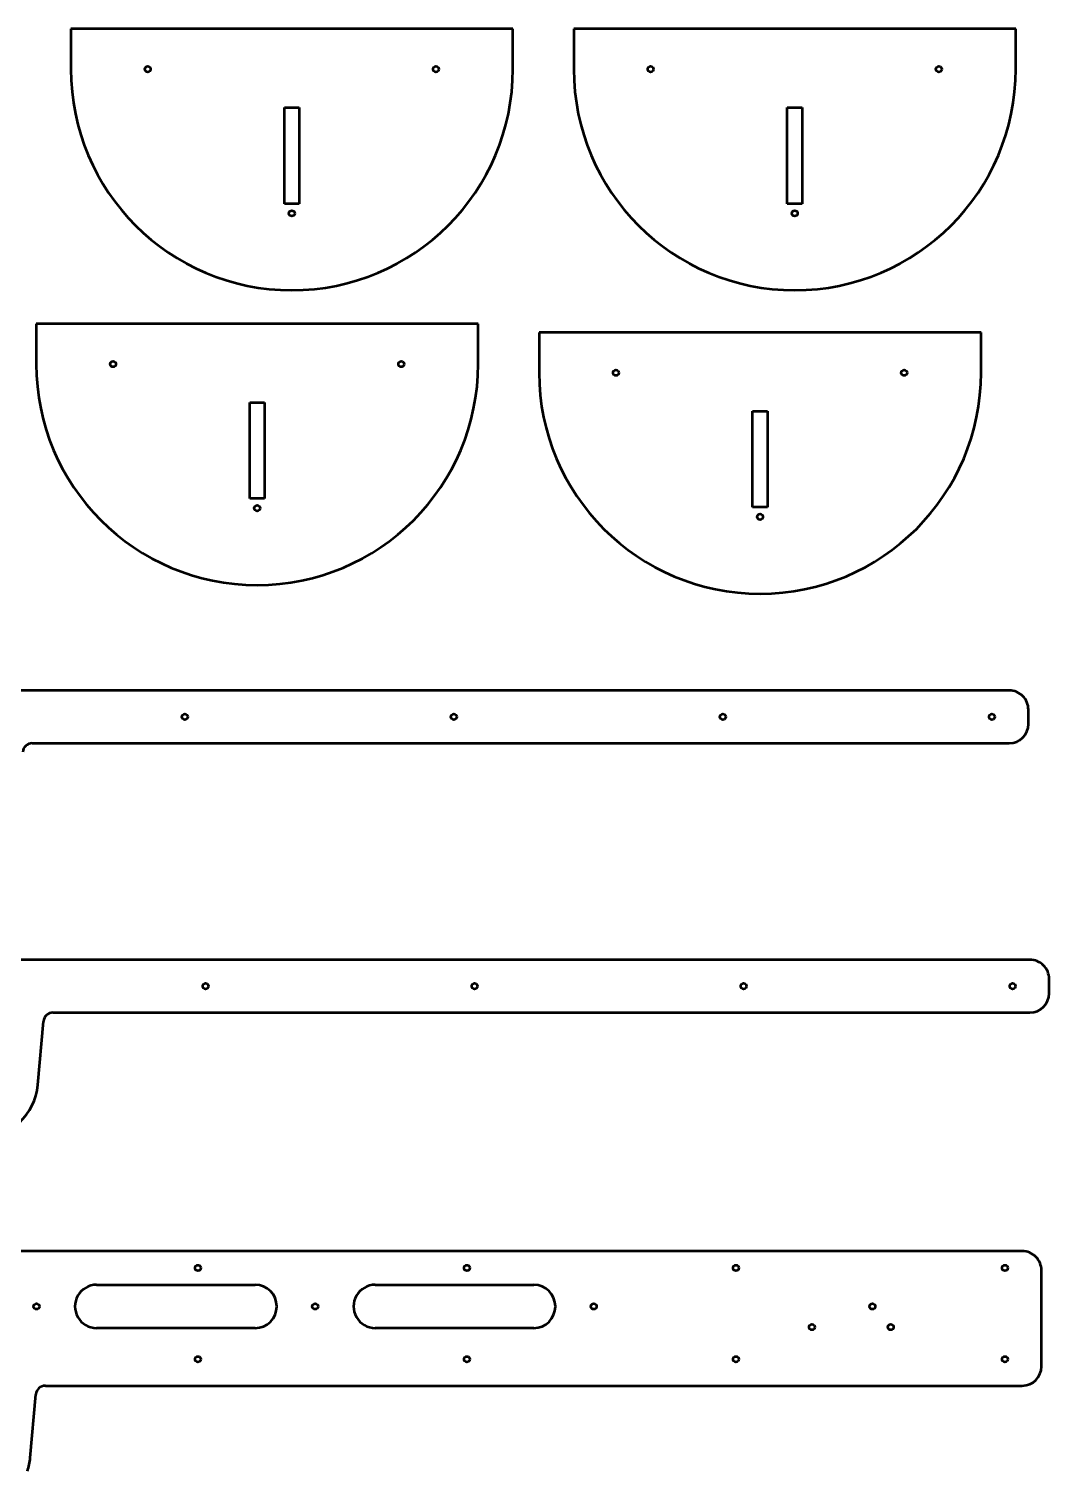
# Model space of a CAD drawing. Header units: millimetres. Extents: x -4457 to 5436, y 521 to 6420.
# Drawn here: x 4337 to 5399, y 3006 to 4507 of the extents above; entities that cross this region are included whole.
import ezdxf

# ---------------------------------------------------------------- set-up
doc = ezdxf.new("R2010")
doc.units = ezdxf.units.MM
doc.header["$MEASUREMENT"] = 0
doc.layers.add('layer 1', color=7, linetype='Continuous')

msp = doc.modelspace()

# ---------------------------------------------------------------- linework, layer by layer
at = {"layer": 'layer 1', "lineweight": 50}
for points in [[(4381.0449, 4506.6328), (4381.0449, 4506.6328), (4381.0449, 4464.6328), (4381.0449, 4464.6328)], [(4841.0449, 4506.6328), (4841.0449, 4506.6328), (4381.0449, 4506.6328), (4381.0449, 4506.6328)], [(4841.0449, 4464.6328), (4841.0449, 4464.6328), (4841.0449, 4506.6328), (4841.0449, 4506.6328)], [(4904.4878, 4506.6328), (4904.4878, 4506.6328), (4904.4878, 4464.6328), (4904.4878, 4464.6328)], [(5364.4878, 4506.6328), (5364.4878, 4506.6328), (4904.4878, 4506.6328), (4904.4878, 4506.6328)], [(5364.4878, 4464.6328), (5364.4878, 4464.6328), (5364.4878, 4506.6328), (5364.4878, 4506.6328)], [(4603.2949, 4324.6328), (4603.2949, 4324.6328), (4603.2949, 4424.6328), (4603.2949, 4424.6328)], [(4603.2949, 4424.6328), (4603.2949, 4424.6328), (4618.7949, 4424.6328), (4618.7949, 4424.6328)], [(4618.7949, 4424.6328), (4618.7949, 4424.6328), (4618.7949, 4324.6328), (4618.7949, 4324.6328)], [(5126.7378, 4324.6328), (5126.7378, 4324.6328), (5126.7378, 4424.6328), (5126.7378, 4424.6328)], [(5126.7378, 4424.6328), (5126.7378, 4424.6328), (5142.2378, 4424.6328), (5142.2378, 4424.6328)], [(5142.2378, 4424.6328), (5142.2378, 4424.6328), (5142.2378, 4324.6328), (5142.2378, 4324.6328)], [(4618.7949, 4324.6328), (4618.7949, 4324.6328), (4603.2949, 4324.6328), (4603.2949, 4324.6328)], [(5142.2378, 4324.6328), (5142.2378, 4324.6328), (5126.7378, 4324.6328), (5126.7378, 4324.6328)], [(4344.9454, 4199.787), (4344.9454, 4199.787), (4344.9454, 4157.787), (4344.9454, 4157.787)], [(4804.9454, 4199.787), (4804.9454, 4199.787), (4344.9454, 4199.787), (4344.9454, 4199.787)], [(4804.9454, 4157.787), (4804.9454, 4157.787), (4804.9454, 4199.787), (4804.9454, 4199.787)], [(4868.3883, 4190.7621), (4868.3883, 4190.7621), (4868.3883, 4148.7621), (4868.3883, 4148.7621)], [(5328.3883, 4190.7621), (5328.3883, 4190.7621), (4868.3883, 4190.7621), (4868.3883, 4190.7621)], [(5328.3883, 4148.7621), (5328.3883, 4148.7621), (5328.3883, 4190.7621), (5328.3883, 4190.7621)], [(4567.1954, 4017.787), (4567.1954, 4017.787), (4567.1954, 4117.787), (4567.1954, 4117.787)], [(4567.1954, 4117.787), (4567.1954, 4117.787), (4582.6954, 4117.787), (4582.6954, 4117.787)], [(4582.6954, 4117.787), (4582.6954, 4117.787), (4582.6954, 4017.787), (4582.6954, 4017.787)], [(5090.6383, 4008.7621), (5090.6383, 4008.7621), (5090.6383, 4108.7621), (5090.6383, 4108.7621)], [(5090.6383, 4108.7621), (5090.6383, 4108.7621), (5106.1383, 4108.7621), (5106.1383, 4108.7621)], [(5106.1383, 4108.7621), (5106.1383, 4108.7621), (5106.1383, 4008.7621), (5106.1383, 4008.7621)], [(4582.6954, 4017.787), (4582.6954, 4017.787), (4567.1954, 4017.787), (4567.1954, 4017.787)], [(5106.1383, 4008.7621), (5106.1383, 4008.7621), (5090.6383, 4008.7621), (5090.6383, 4008.7621)], [(5357.6695, 3818.1231), (5357.6695, 3818.1231), (3361.6695, 3818.1231), (3361.6695, 3818.1231)], [(5377.6695, 3783.1231), (5377.6695, 3783.1231), (5377.6695, 3798.1231), (5377.6695, 3798.1231)], [(5357.6695, 3763.1231), (5368.7152, 3763.1231), (5377.6695, 3772.0773), (5377.6695, 3783.123)], [(4340.8328, 3763.1231), (4335.6478, 3763.1231), (4331.3228, 3759.1599), (4330.8709, 3753.9946)], [(4340.8328, 3763.1231), (4340.8328, 3763.1231), (5357.6695, 3763.1231), (5357.6695, 3763.1231)], [(5379.2677, 3537.857), (5379.2677, 3537.857), (3383.2677, 3537.857), (3383.2677, 3537.857)], [(5399.2677, 3502.857), (5399.2677, 3502.857), (5399.2677, 3517.857), (5399.2677, 3517.857)], [(5379.2677, 3482.857), (5390.3133, 3482.857), (5399.2676, 3491.8113), (5399.2677, 3502.8569)], [(4362.431, 3482.857), (4357.2459, 3482.857), (4352.9209, 3478.8939), (4352.469, 3473.7286)], [(4362.431, 3482.857), (4362.431, 3482.857), (5379.2677, 3482.857), (5379.2677, 3482.857)], [(4346.686, 3407.6277), (4346.686, 3407.6277), (4352.469, 3473.7286), (4352.469, 3473.7286)], [(4286.9143, 3352.857), (4318.0246, 3352.857), (4343.9745, 3376.6358), (4346.686, 3407.6277)], [(5371.2941, 3234.5951), (5371.2941, 3234.5951), (3375.2941, 3234.5951), (3375.2941, 3234.5951)], [(5391.2941, 3114.5951), (5391.2941, 3114.5951), (5391.2941, 3214.5951), (5391.2941, 3214.5951)], [(4407.7941, 3199.5951), (4407.7941, 3199.5951), (4572.7941, 3199.5951), (4572.7941, 3199.5951)], [(4697.7941, 3199.5951), (4697.7941, 3199.5951), (4862.7941, 3199.5951), (4862.7941, 3199.5951)], [(4572.7941, 3154.5951), (4572.7941, 3154.5951), (4407.7941, 3154.5951), (4407.7941, 3154.5951)], [(4862.7941, 3154.5951), (4862.7941, 3154.5951), (4697.7941, 3154.5951), (4697.7941, 3154.5951)], [(5371.2941, 3094.5951), (5382.3397, 3094.5951), (5391.294, 3103.5493), (5391.2941, 3114.595)], [(4354.4574, 3094.5951), (4349.2723, 3094.5951), (4344.9473, 3090.632), (4344.4954, 3085.4666)], [(4354.4574, 3094.5951), (4354.4574, 3094.5951), (5371.2941, 3094.5951), (5371.2941, 3094.5951)], [(4338.7124, 3019.3657), (4338.7124, 3019.3657), (4344.4954, 3085.4666), (4344.4954, 3085.4666)], [(4335.8724, 3005.6537), (4337.351, 3010.0979), (4338.3042, 3014.6999), (4338.7124, 3019.3657)]]:
    msp.add_open_spline(points, degree=3, dxfattribs=at)
for points, knots in [([(4381.0449, 4464.6328), (4381.0449, 4337.6075), (4484.0191, 4234.6331), (4611.0443, 4234.6328), (4611.0443, 4234.6328), (4738.0696, 4234.6325), (4841.0443, 4337.6063), (4841.0449, 4464.6316)], [0, 0, 0, 0, 0.333333333, 0.333333333, 0.333333333, 0.333333333, 1, 1, 1, 1]), ([(4464.0449, 4464.6328), (4464.0449, 4466.2897), (4462.7018, 4467.6328), (4461.0449, 4467.6328), (4461.0449, 4467.6328), (4459.3881, 4467.6328), (4458.0449, 4466.2897), (4458.0449, 4464.6328), (4458.0449, 4464.6328), (4458.0449, 4462.976), (4459.3881, 4461.6328), (4461.0449, 4461.6328), (4461.0449, 4461.6328), (4462.7018, 4461.6328), (4464.0449, 4462.9759), (4464.0449, 4464.6328)], [0, 0, 0, 0, 0.2, 0.2, 0.2, 0.2, 0.4, 0.4, 0.4, 0.4, 0.6, 0.6, 0.6, 0.6, 1, 1, 1, 1]), ([(4764.0449, 4464.6328), (4764.0449, 4466.2897), (4762.7018, 4467.6328), (4761.0449, 4467.6328), (4761.0449, 4467.6328), (4759.3881, 4467.6328), (4758.0449, 4466.2897), (4758.0449, 4464.6328), (4758.0449, 4464.6328), (4758.0449, 4462.976), (4759.3881, 4461.6328), (4761.0449, 4461.6328), (4761.0449, 4461.6328), (4762.7018, 4461.6328), (4764.0449, 4462.9759), (4764.0449, 4464.6328)], [0, 0, 0, 0, 0.2, 0.2, 0.2, 0.2, 0.4, 0.4, 0.4, 0.4, 0.6, 0.6, 0.6, 0.6, 1, 1, 1, 1]), ([(4904.4878, 4464.6328), (4904.4878, 4337.6075), (5007.4619, 4234.6331), (5134.4872, 4234.6328), (5134.4872, 4234.6328), (5261.5124, 4234.6325), (5364.4871, 4337.6063), (5364.4878, 4464.6316)], [0, 0, 0, 0, 0.333333333, 0.333333333, 0.333333333, 0.333333333, 1, 1, 1, 1]), ([(4987.4878, 4464.6328), (4987.4878, 4466.2897), (4986.1446, 4467.6328), (4984.4878, 4467.6328), (4984.4878, 4467.6328), (4982.8309, 4467.6328), (4981.4878, 4466.2897), (4981.4878, 4464.6328), (4981.4878, 4464.6328), (4981.4878, 4462.976), (4982.8309, 4461.6328), (4984.4878, 4461.6328), (4984.4878, 4461.6328), (4986.1446, 4461.6328), (4987.4878, 4462.9759), (4987.4878, 4464.6328)], [0, 0, 0, 0, 0.2, 0.2, 0.2, 0.2, 0.4, 0.4, 0.4, 0.4, 0.6, 0.6, 0.6, 0.6, 1, 1, 1, 1]), ([(5287.4878, 4464.6328), (5287.4878, 4466.2897), (5286.1446, 4467.6328), (5284.4878, 4467.6328), (5284.4878, 4467.6328), (5282.8309, 4467.6328), (5281.4878, 4466.2897), (5281.4878, 4464.6328), (5281.4878, 4464.6328), (5281.4878, 4462.976), (5282.8309, 4461.6328), (5284.4878, 4461.6328), (5284.4878, 4461.6328), (5286.1446, 4461.6328), (5287.4878, 4462.9759), (5287.4878, 4464.6328)], [0, 0, 0, 0, 0.2, 0.2, 0.2, 0.2, 0.4, 0.4, 0.4, 0.4, 0.6, 0.6, 0.6, 0.6, 1, 1, 1, 1]), ([(4614.0449, 4314.6328), (4614.0449, 4316.2897), (4612.7018, 4317.6328), (4611.0449, 4317.6328), (4611.0449, 4317.6328), (4609.3881, 4317.6328), (4608.0449, 4316.2897), (4608.0449, 4314.6328), (4608.0449, 4314.6328), (4608.0449, 4312.976), (4609.3881, 4311.6328), (4611.0449, 4311.6328), (4611.0449, 4311.6328), (4612.7018, 4311.6328), (4614.0449, 4312.9759), (4614.0449, 4314.6328)], [0, 0, 0, 0, 0.2, 0.2, 0.2, 0.2, 0.4, 0.4, 0.4, 0.4, 0.6, 0.6, 0.6, 0.6, 1, 1, 1, 1]), ([(5137.4878, 4314.6328), (5137.4878, 4316.2897), (5136.1446, 4317.6328), (5134.4878, 4317.6328), (5134.4878, 4317.6328), (5132.8309, 4317.6328), (5131.4878, 4316.2897), (5131.4878, 4314.6328), (5131.4878, 4314.6328), (5131.4878, 4312.976), (5132.8309, 4311.6328), (5134.4878, 4311.6328), (5134.4878, 4311.6328), (5136.1446, 4311.6328), (5137.4878, 4312.9759), (5137.4878, 4314.6328)], [0, 0, 0, 0, 0.2, 0.2, 0.2, 0.2, 0.4, 0.4, 0.4, 0.4, 0.6, 0.6, 0.6, 0.6, 1, 1, 1, 1]), ([(4344.9454, 4157.787), (4344.9454, 4030.7617), (4447.9196, 3927.7873), (4574.9448, 3927.787), (4574.9448, 3927.787), (4701.9701, 3927.7866), (4804.9448, 4030.7605), (4804.9454, 4157.7858)], [0, 0, 0, 0, 0.333333333, 0.333333333, 0.333333333, 0.333333333, 1, 1, 1, 1]), ([(4427.9454, 4157.787), (4427.9454, 4159.4438), (4426.6023, 4160.787), (4424.9454, 4160.787), (4424.9454, 4160.787), (4423.2886, 4160.787), (4421.9454, 4159.4438), (4421.9454, 4157.787), (4421.9454, 4157.787), (4421.9454, 4156.1301), (4423.2886, 4154.787), (4424.9454, 4154.787), (4424.9454, 4154.787), (4426.6023, 4154.787), (4427.9454, 4156.1301), (4427.9454, 4157.787)], [0, 0, 0, 0, 0.2, 0.2, 0.2, 0.2, 0.4, 0.4, 0.4, 0.4, 0.6, 0.6, 0.6, 0.6, 1, 1, 1, 1]), ([(4727.9454, 4157.787), (4727.9454, 4159.4438), (4726.6023, 4160.787), (4724.9454, 4160.787), (4724.9454, 4160.787), (4723.2886, 4160.787), (4721.9454, 4159.4438), (4721.9454, 4157.787), (4721.9454, 4157.787), (4721.9454, 4156.1301), (4723.2886, 4154.787), (4724.9454, 4154.787), (4724.9454, 4154.787), (4726.6023, 4154.787), (4727.9454, 4156.1301), (4727.9454, 4157.787)], [0, 0, 0, 0, 0.2, 0.2, 0.2, 0.2, 0.4, 0.4, 0.4, 0.4, 0.6, 0.6, 0.6, 0.6, 1, 1, 1, 1]), ([(4868.3883, 4148.7621), (4868.3883, 4021.7368), (4971.3624, 3918.7624), (5098.3877, 3918.7621), (5098.3877, 3918.7621), (5225.4129, 3918.7618), (5328.3876, 4021.7356), (5328.3883, 4148.7609)], [0, 0, 0, 0, 0.333333333, 0.333333333, 0.333333333, 0.333333333, 1, 1, 1, 1]), ([(4951.3883, 4148.7621), (4951.3883, 4150.4189), (4950.0451, 4151.7621), (4948.3883, 4151.7621), (4948.3883, 4151.7621), (4946.7314, 4151.7621), (4945.3883, 4150.419), (4945.3883, 4148.7621), (4945.3883, 4148.7621), (4945.3883, 4147.1053), (4946.7314, 4145.7621), (4948.3883, 4145.7621), (4948.3883, 4145.7621), (4950.0451, 4145.7621), (4951.3883, 4147.1052), (4951.3883, 4148.7621)], [0, 0, 0, 0, 0.2, 0.2, 0.2, 0.2, 0.4, 0.4, 0.4, 0.4, 0.6, 0.6, 0.6, 0.6, 1, 1, 1, 1]), ([(5251.3883, 4148.7621), (5251.3883, 4150.4189), (5250.0451, 4151.7621), (5248.3883, 4151.7621), (5248.3883, 4151.7621), (5246.7314, 4151.7621), (5245.3883, 4150.419), (5245.3883, 4148.7621), (5245.3883, 4148.7621), (5245.3883, 4147.1053), (5246.7314, 4145.7621), (5248.3883, 4145.7621), (5248.3883, 4145.7621), (5250.0451, 4145.7621), (5251.3883, 4147.1052), (5251.3883, 4148.7621)], [0, 0, 0, 0, 0.2, 0.2, 0.2, 0.2, 0.4, 0.4, 0.4, 0.4, 0.6, 0.6, 0.6, 0.6, 1, 1, 1, 1]), ([(4577.9454, 4007.787), (4577.9454, 4009.4438), (4576.6023, 4010.787), (4574.9454, 4010.787), (4574.9454, 4010.787), (4573.2886, 4010.787), (4571.9454, 4009.4438), (4571.9454, 4007.787), (4571.9454, 4007.787), (4571.9454, 4006.1301), (4573.2886, 4004.787), (4574.9454, 4004.787), (4574.9454, 4004.787), (4576.6023, 4004.787), (4577.9454, 4006.1301), (4577.9454, 4007.787)], [0, 0, 0, 0, 0.2, 0.2, 0.2, 0.2, 0.4, 0.4, 0.4, 0.4, 0.6, 0.6, 0.6, 0.6, 1, 1, 1, 1]), ([(5101.3883, 3998.7621), (5101.3883, 4000.4189), (5100.0451, 4001.7621), (5098.3883, 4001.7621), (5098.3883, 4001.7621), (5096.7314, 4001.7621), (5095.3883, 4000.419), (5095.3883, 3998.7621), (5095.3883, 3998.7621), (5095.3883, 3997.1053), (5096.7314, 3995.7621), (5098.3883, 3995.7621), (5098.3883, 3995.7621), (5100.0451, 3995.7621), (5101.3883, 3997.1052), (5101.3883, 3998.7621)], [0, 0, 0, 0, 0.2, 0.2, 0.2, 0.2, 0.4, 0.4, 0.4, 0.4, 0.6, 0.6, 0.6, 0.6, 1, 1, 1, 1]), ([(5377.6695, 3798.1231), (5377.6695, 3803.4274), (5375.5624, 3808.5145), (5371.8117, 3812.2652), (5371.8117, 3812.2652), (5368.0609, 3816.0159), (5362.9739, 3818.1231), (5357.6695, 3818.1231)], [0, 0, 0, 0, 0.333333333, 0.333333333, 0.333333333, 0.333333333, 1, 1, 1, 1]), ([(4502.6695, 3790.6231), (4502.6695, 3792.2799), (4501.3264, 3793.6231), (4499.6695, 3793.6231), (4499.6695, 3793.6231), (4498.0127, 3793.6231), (4496.6695, 3792.2799), (4496.6695, 3790.6231), (4496.6695, 3790.6231), (4496.6695, 3788.9662), (4498.0127, 3787.6231), (4499.6695, 3787.6231), (4499.6695, 3787.6231), (4501.3264, 3787.6231), (4502.6695, 3788.9662), (4502.6695, 3790.6231)], [0, 0, 0, 0, 0.2, 0.2, 0.2, 0.2, 0.4, 0.4, 0.4, 0.4, 0.6, 0.6, 0.6, 0.6, 1, 1, 1, 1]), ([(4782.6695, 3790.6231), (4782.6695, 3792.2799), (4781.3264, 3793.6231), (4779.6695, 3793.6231), (4779.6695, 3793.6231), (4778.0127, 3793.6231), (4776.6695, 3792.2799), (4776.6695, 3790.6231), (4776.6695, 3790.6231), (4776.6695, 3788.9662), (4778.0127, 3787.6231), (4779.6695, 3787.6231), (4779.6695, 3787.6231), (4781.3264, 3787.6231), (4782.6695, 3788.9662), (4782.6695, 3790.6231)], [0, 0, 0, 0, 0.2, 0.2, 0.2, 0.2, 0.4, 0.4, 0.4, 0.4, 0.6, 0.6, 0.6, 0.6, 1, 1, 1, 1]), ([(5062.6695, 3790.6231), (5062.6695, 3792.2799), (5061.3264, 3793.6231), (5059.6695, 3793.6231), (5059.6695, 3793.6231), (5058.0127, 3793.6231), (5056.6695, 3792.2799), (5056.6695, 3790.6231), (5056.6695, 3790.6231), (5056.6695, 3788.9662), (5058.0127, 3787.6231), (5059.6695, 3787.6231), (5059.6695, 3787.6231), (5061.3264, 3787.6231), (5062.6695, 3788.9662), (5062.6695, 3790.6231)], [0, 0, 0, 0, 0.2, 0.2, 0.2, 0.2, 0.4, 0.4, 0.4, 0.4, 0.6, 0.6, 0.6, 0.6, 1, 1, 1, 1]), ([(5342.6695, 3790.6231), (5342.6695, 3792.2799), (5341.3264, 3793.6231), (5339.6695, 3793.6231), (5339.6695, 3793.6231), (5338.0127, 3793.6231), (5336.6695, 3792.2799), (5336.6695, 3790.6231), (5336.6695, 3790.6231), (5336.6695, 3788.9662), (5338.0127, 3787.6231), (5339.6695, 3787.6231), (5339.6695, 3787.6231), (5341.3264, 3787.6231), (5342.6695, 3788.9662), (5342.6695, 3790.6231)], [0, 0, 0, 0, 0.2, 0.2, 0.2, 0.2, 0.4, 0.4, 0.4, 0.4, 0.6, 0.6, 0.6, 0.6, 1, 1, 1, 1]), ([(5399.2677, 3517.857), (5399.2677, 3523.1613), (5397.1605, 3528.2484), (5393.4098, 3531.9991), (5393.4098, 3531.9991), (5389.6591, 3535.7499), (5384.572, 3537.857), (5379.2677, 3537.857)], [0, 0, 0, 0, 0.333333333, 0.333333333, 0.333333333, 0.333333333, 1, 1, 1, 1]), ([(4524.2677, 3510.357), (4524.2677, 3512.0139), (4522.9245, 3513.357), (4521.2677, 3513.357), (4521.2677, 3513.357), (4519.6108, 3513.357), (4518.2677, 3512.0139), (4518.2677, 3510.357), (4518.2677, 3510.357), (4518.2677, 3508.7002), (4519.6108, 3507.357), (4521.2677, 3507.357), (4521.2677, 3507.357), (4522.9245, 3507.357), (4524.2677, 3508.7001), (4524.2677, 3510.357)], [0, 0, 0, 0, 0.2, 0.2, 0.2, 0.2, 0.4, 0.4, 0.4, 0.4, 0.6, 0.6, 0.6, 0.6, 1, 1, 1, 1]), ([(4804.2677, 3510.357), (4804.2677, 3512.0139), (4802.9245, 3513.357), (4801.2677, 3513.357), (4801.2677, 3513.357), (4799.6108, 3513.357), (4798.2677, 3512.0139), (4798.2677, 3510.357), (4798.2677, 3510.357), (4798.2677, 3508.7002), (4799.6108, 3507.357), (4801.2677, 3507.357), (4801.2677, 3507.357), (4802.9245, 3507.357), (4804.2677, 3508.7001), (4804.2677, 3510.357)], [0, 0, 0, 0, 0.2, 0.2, 0.2, 0.2, 0.4, 0.4, 0.4, 0.4, 0.6, 0.6, 0.6, 0.6, 1, 1, 1, 1]), ([(5084.2677, 3510.357), (5084.2677, 3512.0139), (5082.9245, 3513.357), (5081.2677, 3513.357), (5081.2677, 3513.357), (5079.6108, 3513.357), (5078.2677, 3512.0139), (5078.2677, 3510.357), (5078.2677, 3510.357), (5078.2677, 3508.7002), (5079.6108, 3507.357), (5081.2677, 3507.357), (5081.2677, 3507.357), (5082.9245, 3507.357), (5084.2677, 3508.7001), (5084.2677, 3510.357)], [0, 0, 0, 0, 0.2, 0.2, 0.2, 0.2, 0.4, 0.4, 0.4, 0.4, 0.6, 0.6, 0.6, 0.6, 1, 1, 1, 1]), ([(5364.2677, 3510.357), (5364.2677, 3512.0139), (5362.9245, 3513.357), (5361.2677, 3513.357), (5361.2677, 3513.357), (5359.6108, 3513.357), (5358.2677, 3512.0139), (5358.2677, 3510.357), (5358.2677, 3510.357), (5358.2677, 3508.7002), (5359.6108, 3507.357), (5361.2677, 3507.357), (5361.2677, 3507.357), (5362.9245, 3507.357), (5364.2677, 3508.7001), (5364.2677, 3510.357)], [0, 0, 0, 0, 0.2, 0.2, 0.2, 0.2, 0.4, 0.4, 0.4, 0.4, 0.6, 0.6, 0.6, 0.6, 1, 1, 1, 1]), ([(5391.2941, 3214.5951), (5391.2941, 3219.8994), (5389.1869, 3224.9865), (5385.4362, 3228.7372), (5385.4362, 3228.7372), (5381.6855, 3232.4879), (5376.5984, 3234.5951), (5371.2941, 3234.5951)], [0, 0, 0, 0, 0.333333333, 0.333333333, 0.333333333, 0.333333333, 1, 1, 1, 1]), ([(4516.2941, 3217.0951), (4516.2941, 3218.7519), (4514.9509, 3220.0951), (4513.2941, 3220.0951), (4513.2941, 3220.0951), (4511.6372, 3220.0951), (4510.2941, 3218.7519), (4510.2941, 3217.0951), (4510.2941, 3217.0951), (4510.2941, 3215.4382), (4511.6372, 3214.0951), (4513.2941, 3214.0951), (4513.2941, 3214.0951), (4514.9509, 3214.0951), (4516.2941, 3215.4382), (4516.2941, 3217.0951)], [0, 0, 0, 0, 0.2, 0.2, 0.2, 0.2, 0.4, 0.4, 0.4, 0.4, 0.6, 0.6, 0.6, 0.6, 1, 1, 1, 1]), ([(4796.2941, 3217.0951), (4796.2941, 3218.7519), (4794.9509, 3220.0951), (4793.2941, 3220.0951), (4793.2941, 3220.0951), (4791.6372, 3220.0951), (4790.2941, 3218.7519), (4790.2941, 3217.0951), (4790.2941, 3217.0951), (4790.2941, 3215.4382), (4791.6372, 3214.0951), (4793.2941, 3214.0951), (4793.2941, 3214.0951), (4794.9509, 3214.0951), (4796.2941, 3215.4382), (4796.2941, 3217.0951)], [0, 0, 0, 0, 0.2, 0.2, 0.2, 0.2, 0.4, 0.4, 0.4, 0.4, 0.6, 0.6, 0.6, 0.6, 1, 1, 1, 1]), ([(5076.2941, 3217.0951), (5076.2941, 3218.7519), (5074.9509, 3220.0951), (5073.2941, 3220.0951), (5073.2941, 3220.0951), (5071.6372, 3220.0951), (5070.2941, 3218.7519), (5070.2941, 3217.0951), (5070.2941, 3217.0951), (5070.2941, 3215.4382), (5071.6372, 3214.0951), (5073.2941, 3214.0951), (5073.2941, 3214.0951), (5074.9509, 3214.0951), (5076.2941, 3215.4382), (5076.2941, 3217.0951)], [0, 0, 0, 0, 0.2, 0.2, 0.2, 0.2, 0.4, 0.4, 0.4, 0.4, 0.6, 0.6, 0.6, 0.6, 1, 1, 1, 1]), ([(5356.2941, 3217.0951), (5356.2941, 3218.7519), (5354.9509, 3220.0951), (5353.2941, 3220.0951), (5353.2941, 3220.0951), (5351.6372, 3220.0951), (5350.2941, 3218.7519), (5350.2941, 3217.0951), (5350.2941, 3217.0951), (5350.2941, 3215.4382), (5351.6372, 3214.0951), (5353.2941, 3214.0951), (5353.2941, 3214.0951), (5354.9509, 3214.0951), (5356.2941, 3215.4382), (5356.2941, 3217.0951)], [0, 0, 0, 0, 0.2, 0.2, 0.2, 0.2, 0.4, 0.4, 0.4, 0.4, 0.6, 0.6, 0.6, 0.6, 1, 1, 1, 1]), ([(4407.7941, 3199.5951), (4399.7556, 3199.5951), (4392.3277, 3195.3066), (4388.3085, 3188.3451), (4388.3085, 3188.3451), (4384.2893, 3181.3836), (4384.2893, 3172.8066), (4388.3085, 3165.8451), (4388.3085, 3165.8451), (4392.3277, 3158.8836), (4399.7556, 3154.5951), (4407.7941, 3154.5951)], [0, 0, 0, 0, 0.25, 0.25, 0.25, 0.25, 0.5, 0.5, 0.5, 0.5, 1, 1, 1, 1]), ([(4572.7941, 3154.5951), (4585.2205, 3154.5951), (4595.294, 3164.6686), (4595.2941, 3177.095), (4595.2941, 3177.095), (4595.2941, 3189.5214), (4585.2206, 3199.595), (4572.7942, 3199.5951)], [0, 0, 0, 0, 0.333333333, 0.333333333, 0.333333333, 0.333333333, 1, 1, 1, 1]), ([(4697.7941, 3199.5951), (4689.7556, 3199.5951), (4682.3277, 3195.3066), (4678.3085, 3188.3451), (4678.3085, 3188.3451), (4674.2893, 3181.3836), (4674.2893, 3172.8066), (4678.3085, 3165.8451), (4678.3085, 3165.8451), (4682.3277, 3158.8836), (4689.7556, 3154.5951), (4697.7941, 3154.5951)], [0, 0, 0, 0, 0.25, 0.25, 0.25, 0.25, 0.5, 0.5, 0.5, 0.5, 1, 1, 1, 1]), ([(4862.7941, 3154.5951), (4875.2205, 3154.5951), (4885.294, 3164.6686), (4885.2941, 3177.095), (4885.2941, 3177.095), (4885.2941, 3189.5214), (4875.2206, 3199.595), (4862.7942, 3199.5951)], [0, 0, 0, 0, 0.333333333, 0.333333333, 0.333333333, 0.333333333, 1, 1, 1, 1]), ([(4348.2941, 3177.0951), (4348.2941, 3178.7519), (4346.9509, 3180.0951), (4345.2941, 3180.0951), (4345.2941, 3180.0951), (4343.6372, 3180.0951), (4342.2941, 3178.7519), (4342.2941, 3177.0951), (4342.2941, 3177.0951), (4342.2941, 3175.4382), (4343.6372, 3174.0951), (4345.2941, 3174.0951), (4345.2941, 3174.0951), (4346.9509, 3174.0951), (4348.2941, 3175.4382), (4348.2941, 3177.0951)], [0, 0, 0, 0, 0.2, 0.2, 0.2, 0.2, 0.4, 0.4, 0.4, 0.4, 0.6, 0.6, 0.6, 0.6, 1, 1, 1, 1]), ([(4638.2941, 3177.0951), (4638.2941, 3178.7519), (4636.9509, 3180.0951), (4635.2941, 3180.0951), (4635.2941, 3180.0951), (4633.6372, 3180.0951), (4632.2941, 3178.7519), (4632.2941, 3177.0951), (4632.2941, 3177.0951), (4632.2941, 3175.4382), (4633.6372, 3174.0951), (4635.2941, 3174.0951), (4635.2941, 3174.0951), (4636.9509, 3174.0951), (4638.2941, 3175.4382), (4638.2941, 3177.0951)], [0, 0, 0, 0, 0.2, 0.2, 0.2, 0.2, 0.4, 0.4, 0.4, 0.4, 0.6, 0.6, 0.6, 0.6, 1, 1, 1, 1]), ([(4928.2941, 3177.0951), (4928.2941, 3178.7519), (4926.9509, 3180.0951), (4925.2941, 3180.0951), (4925.2941, 3180.0951), (4923.6372, 3180.0951), (4922.2941, 3178.7519), (4922.2941, 3177.0951), (4922.2941, 3177.0951), (4922.2941, 3175.4382), (4923.6372, 3174.0951), (4925.2941, 3174.0951), (4925.2941, 3174.0951), (4926.9509, 3174.0951), (4928.2941, 3175.4382), (4928.2941, 3177.0951)], [0, 0, 0, 0, 0.2, 0.2, 0.2, 0.2, 0.4, 0.4, 0.4, 0.4, 0.6, 0.6, 0.6, 0.6, 1, 1, 1, 1]), ([(5218.2941, 3177.0951), (5218.2941, 3178.7519), (5216.9509, 3180.0951), (5215.2941, 3180.0951), (5215.2941, 3180.0951), (5213.6372, 3180.0951), (5212.2941, 3178.7519), (5212.2941, 3177.0951), (5212.2941, 3177.0951), (5212.2941, 3175.4382), (5213.6372, 3174.0951), (5215.2941, 3174.0951), (5215.2941, 3174.0951), (5216.9509, 3174.0951), (5218.2941, 3175.4382), (5218.2941, 3177.0951)], [0, 0, 0, 0, 0.2, 0.2, 0.2, 0.2, 0.4, 0.4, 0.4, 0.4, 0.6, 0.6, 0.6, 0.6, 1, 1, 1, 1]), ([(5155.394, 3155.6073), (5155.394, 3157.2641), (5154.0508, 3158.6073), (5152.394, 3158.6073), (5152.394, 3158.6073), (5150.7371, 3158.6073), (5149.394, 3157.2641), (5149.394, 3155.6073), (5149.394, 3155.6073), (5149.394, 3153.9504), (5150.7371, 3152.6073), (5152.3939, 3152.6073), (5152.3939, 3152.6073), (5154.0508, 3152.6073), (5155.3939, 3153.9504), (5155.394, 3155.6073)], [0, 0, 0, 0, 0.2, 0.2, 0.2, 0.2, 0.4, 0.4, 0.4, 0.4, 0.6, 0.6, 0.6, 0.6, 1, 1, 1, 1]), ([(5237.4183, 3155.6073), (5237.4183, 3157.2641), (5236.0752, 3158.6073), (5234.4183, 3158.6073), (5234.4183, 3158.6073), (5232.7615, 3158.6073), (5231.4183, 3157.2641), (5231.4183, 3155.6073), (5231.4183, 3155.6073), (5231.4183, 3153.9504), (5232.7615, 3152.6073), (5234.4183, 3152.6073), (5234.4183, 3152.6073), (5236.0752, 3152.6073), (5237.4183, 3153.9504), (5237.4183, 3155.6073)], [0, 0, 0, 0, 0.2, 0.2, 0.2, 0.2, 0.4, 0.4, 0.4, 0.4, 0.6, 0.6, 0.6, 0.6, 1, 1, 1, 1]), ([(4516.2941, 3122.0951), (4516.2941, 3123.7519), (4514.9509, 3125.0951), (4513.2941, 3125.0951), (4513.2941, 3125.0951), (4511.6372, 3125.0951), (4510.2941, 3123.7519), (4510.2941, 3122.0951), (4510.2941, 3122.0951), (4510.2941, 3120.4382), (4511.6372, 3119.0951), (4513.2941, 3119.0951), (4513.2941, 3119.0951), (4514.9509, 3119.0951), (4516.2941, 3120.4382), (4516.2941, 3122.0951)], [0, 0, 0, 0, 0.2, 0.2, 0.2, 0.2, 0.4, 0.4, 0.4, 0.4, 0.6, 0.6, 0.6, 0.6, 1, 1, 1, 1]), ([(4796.2941, 3122.0951), (4796.2941, 3123.7519), (4794.9509, 3125.0951), (4793.2941, 3125.0951), (4793.2941, 3125.0951), (4791.6372, 3125.0951), (4790.2941, 3123.7519), (4790.2941, 3122.0951), (4790.2941, 3122.0951), (4790.2941, 3120.4382), (4791.6372, 3119.0951), (4793.2941, 3119.0951), (4793.2941, 3119.0951), (4794.9509, 3119.0951), (4796.2941, 3120.4382), (4796.2941, 3122.0951)], [0, 0, 0, 0, 0.2, 0.2, 0.2, 0.2, 0.4, 0.4, 0.4, 0.4, 0.6, 0.6, 0.6, 0.6, 1, 1, 1, 1]), ([(5076.2941, 3122.0951), (5076.2941, 3123.7519), (5074.9509, 3125.0951), (5073.2941, 3125.0951), (5073.2941, 3125.0951), (5071.6372, 3125.0951), (5070.2941, 3123.7519), (5070.2941, 3122.0951), (5070.2941, 3122.0951), (5070.2941, 3120.4382), (5071.6372, 3119.0951), (5073.2941, 3119.0951), (5073.2941, 3119.0951), (5074.9509, 3119.0951), (5076.2941, 3120.4382), (5076.2941, 3122.0951)], [0, 0, 0, 0, 0.2, 0.2, 0.2, 0.2, 0.4, 0.4, 0.4, 0.4, 0.6, 0.6, 0.6, 0.6, 1, 1, 1, 1]), ([(5356.2941, 3122.0951), (5356.2941, 3123.7519), (5354.9509, 3125.0951), (5353.2941, 3125.0951), (5353.2941, 3125.0951), (5351.6372, 3125.0951), (5350.2941, 3123.7519), (5350.2941, 3122.0951), (5350.2941, 3122.0951), (5350.2941, 3120.4382), (5351.6372, 3119.0951), (5353.2941, 3119.0951), (5353.2941, 3119.0951), (5354.9509, 3119.0951), (5356.2941, 3120.4382), (5356.2941, 3122.0951)], [0, 0, 0, 0, 0.2, 0.2, 0.2, 0.2, 0.4, 0.4, 0.4, 0.4, 0.6, 0.6, 0.6, 0.6, 1, 1, 1, 1])]:
    msp.add_open_spline(points, degree=3, knots=knots, dxfattribs=at)

doc.saveas('drawing.dxf')
